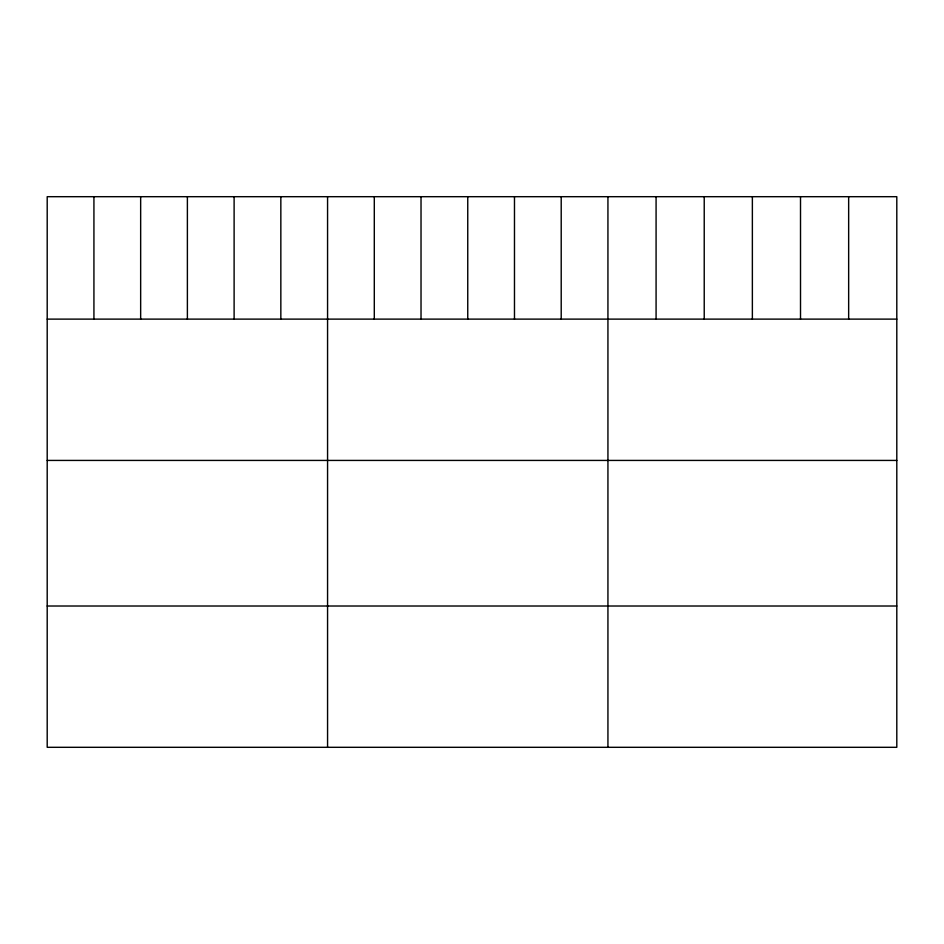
<?xml version="1.0" encoding="UTF-8"?>
<svg xmlns="http://www.w3.org/2000/svg" width="944" height="944" viewBox="0 0 944 944"><rect width="100%" height="100%" fill="white"/><g stroke="black" fill="none" stroke-linecap="round" stroke-linejoin="round"><path stroke-width="1.42" d="M896.8 319.119L896.8 747.306L47.2 747.306L47.2 196.694L896.8 196.694L896.8 319.119L47.2 319.119M47.2 460.424L896.8 460.424M47.2 606.013L896.8 606.013M848.656 196.694L848.656 319.119M800.512 196.694L800.512 319.119M752.368 196.694L752.368 319.119M704.224 196.694L704.224 319.119M656.08 196.694L656.08 319.119M607.936 196.694L607.936 747.306M561.208 196.694L561.208 319.119M514.48 196.694L514.48 319.119M467.752 196.694L467.752 319.119M421.024 196.694L421.024 319.119M374.296 196.694L374.296 319.119M327.568 196.694L327.568 747.306M280.84 196.694L280.84 319.119M234.112 196.694L234.112 319.119M187.384 196.694L187.384 319.119M140.656 196.694L140.656 319.119M93.928 196.694L93.928 319.119"/></g></svg>
